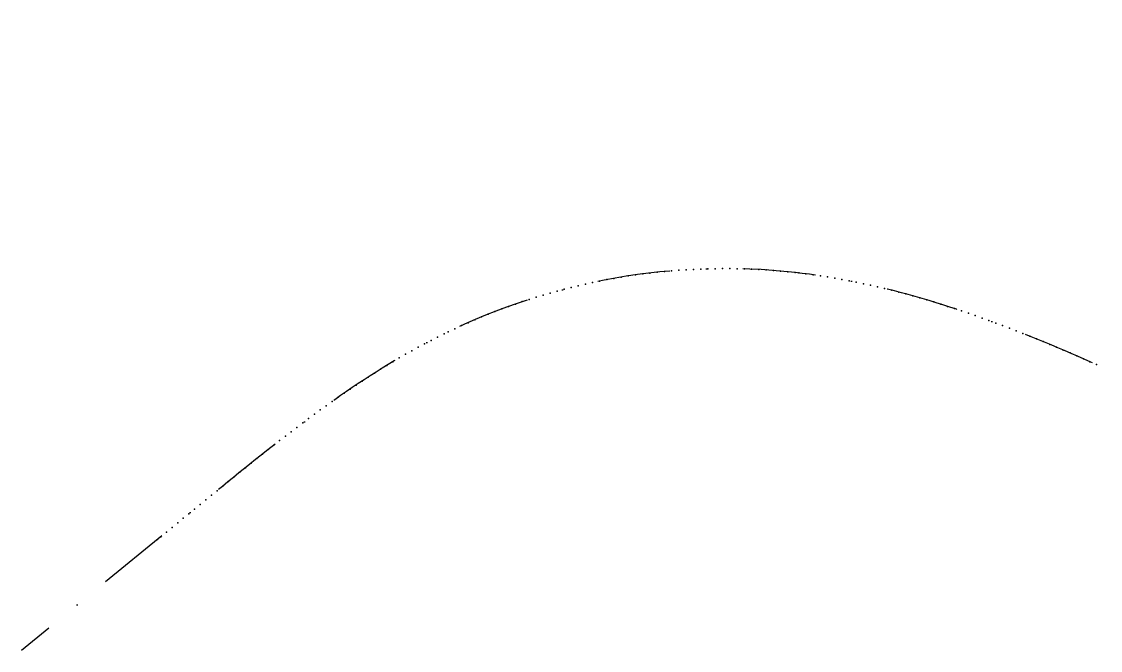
# Model space of a CAD drawing. Header units: metres. Extents: x 645109 to 647040, y 990502 to 990982.
# Drawn here: x 645928.2 to 646224.7, y 990569.2 to 990742 of the extents above; entities that cross this region are included whole.
import ezdxf

# ---------------------------------------------------------------- set-up
doc = ezdxf.new("R2010")
doc.units = ezdxf.units.M
doc.header["$LTSCALE"] = 10
doc.header["$PDSIZE"] = 1
doc.linetypes.add('TRAZO_Y_PUNTO', pattern=[1, 0.5, -0.25, 0, -0.25])
doc.layers.add('- 변경 CANT에 따른 이격 교각', color=2, linetype='CONTINUOUS')
doc.layers.add('L53', color=7, linetype='TRAZO_Y_PUNTO')

msp = doc.modelspace()

# ---------------------------------------------------------------- linework, layer by layer
at = {"layer": '- 변경 CANT에 따른 이격 교각', "color": 1}
for p in [(646116.85, 990674.05), (646118.85, 990674.09), (646120.85, 990674.11), (646122.85, 990674.1), (646124.85, 990674.08), (646126.85, 990674.03), (646089.04, 990671.08), (646091.01, 990671.43), (646092.98, 990671.77), (646094.95, 990672.09), (646096.93, 990672.38), (646098.91, 990672.65), (646100.9, 990672.89), (646102.88, 990673.12), (646104.87, 990673.32), (646106.87, 990673.5), (646108.86, 990673.65), (646110.86, 990673.79), (646112.85, 990673.9), (646114.85, 990673.98), (646128.85, 990673.95), (646130.84, 990673.86), (646132.84, 990673.74), (646134.84, 990673.6), (646136.83, 990673.43), (646138.82, 990673.25), (646140.81, 990673.04), (646141.8, 990672.92), (646143.79, 990672.68), (646145.77, 990672.42), (646147.75, 990672.13), (646149.73, 990671.82), (646151.7, 990671.49), (646153.67, 990671.14), (646077.33, 990668.45), (646079.27, 990668.94), (646081.21, 990669.41), (646083.16, 990669.86), (646085.12, 990670.29), (646087.07, 990670.69), (646155.63, 990670.77), (646157.59, 990670.38), (646159.55, 990669.97), (646161.51, 990669.55), (646163.46, 990669.1), (646165.4, 990668.64), (646167.34, 990668.16), (646067.73, 990665.65), (646069.64, 990666.25), (646071.55, 990666.84), (646073.47, 990667.4), (646075.4, 990667.93), (646169.28, 990667.66), (646171.21, 990667.15), (646173.14, 990666.62), (646175.07, 990666.07), (646176.99, 990665.51), (646058.31, 990662.31), (646060.18, 990663.02), (646062.05, 990663.71), (646063.94, 990664.38), (646065.83, 990665.03), (646178.9, 990664.94), (646180.81, 990664.35), (646182.72, 990663.74), (646184.62, 990663.13), (646186.52, 990662.49), (646050.92, 990659.25), (646052.75, 990660.05), (646054.59, 990660.82), (646056.45, 990661.58), (646188.41, 990661.85), (646190.3, 990661.19), (646192.19, 990660.53), (646194.07, 990659.85), (646045.47, 990656.74), (646047.27, 990657.6), (646049.09, 990658.43), (646195.95, 990659.16), (646197.82, 990658.45), (646199.69, 990657.74), (646201.55, 990657.02), (646203.41, 990656.29), (646038.99, 990653.45), (646040.76, 990654.38), (646042.54, 990655.3), (646044.33, 990656.19), (646205.27, 990655.55), (646207.12, 990654.8), (646208.98, 990654.04), (646210.82, 990653.27), (646033.74, 990650.55), (646035.48, 990651.54), (646037.23, 990652.5), (646212.67, 990652.5), (646214.51, 990651.72), (646216.35, 990650.93), (646028.58, 990647.5), (646030.29, 990648.53), (646032.01, 990649.55), (646218.18, 990650.13), (646220.01, 990649.33), (646221.84, 990648.52), (646223.67, 990647.71), (646025.18, 990645.38), (646026.88, 990646.45), (646020.15, 990642.11), (646021.82, 990643.21), (646023.5, 990644.31), (646015.2, 990638.73), (646016.84, 990639.87), (646018.49, 990640.99), (646011.93, 990636.42), (646013.56, 990637.58), (646007.09, 990632.88), (646008.7, 990634.07), (646010.31, 990635.25), (646003.89, 990630.48), (646005.49, 990631.68), (645999.13, 990626.82), (646000.71, 990628.05), (646002.3, 990629.27), (645995.98, 990624.36), (645997.55, 990625.59), (645992.85, 990621.87), (645994.41, 990623.11), (645988.17, 990618.11), (645989.73, 990619.37), (645991.29, 990620.62), (645985.06, 990615.59), (645986.62, 990616.85), (645980.41, 990611.8), (645981.96, 990613.06), (645983.51, 990614.33), (645977.32, 990609.27), (645978.87, 990610.53), (645974.22, 990606.74), (645975.77, 990608), (645969.57, 990602.94), (645971.12, 990604.21), (645972.67, 990605.47), (645966.48, 990600.41), (645968.02, 990601.68), (645965.58, 990599.68)]:
    msp.add_point(p, dxfattribs=at)
at = {"layer": 'L53', "color": 0, "ltscale": 4, "flags": 128}
msp.add_lwpolyline([(647039.99, 990981.58), (647024.45, 990975.55), (647022.66, 990974.86), (647020.88, 990974.17), (647019.1, 990973.48), (647017.32, 990972.78), (647015.53, 990972.08), (647013.75, 990971.39), (647011.97, 990970.69), (647010.19, 990969.98), (647008.42, 990969.28), (647006.64, 990968.56), (647004.87, 990967.85), (647003.09, 990967.13), (647001.32, 990966.4), (646999.55, 990965.67), (646997.79, 990964.94), (646996.03, 990964.2), (646994.27, 990963.45), (646992.51, 990962.69), (646990.75, 990961.93), (646989, 990961.15), (646987.26, 990960.38), (646985.51, 990959.59), (646983.78, 990958.79, 0.012898), (646967.59, 990950.79), (646965.88, 990949.89), (646964.18, 990948.98), (646962.48, 990948.06), (646960.79, 990947.13), (646959.1, 990946.19), (646957.42, 990945.24), (646955.74, 990944.29), (646954.06, 990943.33), (646952.39, 990942.36), (646950.72, 990941.39), (646949.06, 990940.41), (646947.4, 990939.42), (646945.74, 990938.43), (646944.09, 990937.44), (646942.44, 990936.44), (646940.79, 990935.43), (646939.14, 990934.42), (646937.49, 990933.41), (646935.85, 990932.4), (646934.21, 990931.38), (646932.57, 990930.36), (646930.94, 990929.33), (646929.3, 990928.3), (646927.67, 990927.28), (646926.03, 990926.25), (646924.4, 990925.22), (646922.77, 990924.18), (646921.14, 990923.15), (646919.51, 990922.12), (646768.91, 990826.76), (646767.27, 990825.73), (646765.64, 990824.69), (646764, 990823.66), (646762.37, 990822.62), (646760.73, 990821.58), (646759.1, 990820.54), (646757.47, 990819.5), (646755.84, 990818.46), (646754.21, 990817.42), (646752.58, 990816.38), (646750.95, 990815.33), (646749.32, 990814.28), (646747.7, 990813.23), (646746.07, 990812.18), (646744.45, 990811.12), (646742.83, 990810.06), (646741.21, 990809), (646739.6, 990807.93), (646737.99, 990806.86), (646736.38, 990805.78), (646734.77, 990804.71), (646733.16, 990803.62), (646731.56, 990802.54), (646729.96, 990801.45), (646728.37, 990800.35), (646726.78, 990799.25), (646725.19, 990798.14), (646723.6, 990797.03), (646722.02, 990795.92), (646720.45, 990794.79), (646718.87, 990793.66, 0.019286), (646688.49, 990769.93), (646687.01, 990768.68), (646685.54, 990767.42), (646684.07, 990766.16), (646682.61, 990764.89), (646681.15, 990763.62), (646679.7, 990762.34), (646678.25, 990761.06), (646676.8, 990759.77), (646675.36, 990758.48), (646673.92, 990757.19), (646672.49, 990755.89), (646671.05, 990754.59), (646669.62, 990753.28), (646668.2, 990751.97), (646666.78, 990750.66), (646665.35, 990749.35), (646663.94, 990748.03), (646662.52, 990746.71), (646661.11, 990745.39), (646659.69, 990744.06), (646658.28, 990742.74), (646656.88, 990741.41), (646655.47, 990740.08), (646654.06, 990738.75), (646652.66, 990737.42), (646651.26, 990736.09), (646649.85, 990734.75), (646648.45, 990733.42), (646647.05, 990732.08), (646645.65, 990730.75), (646644.25, 990729.41), (646555.98, 990645.25), (646554.55, 990643.88), (646553.12, 990642.52), (646551.69, 990641.16), (646550.26, 990639.8), (646548.83, 990638.45), (646547.39, 990637.09), (646545.96, 990635.74), (646544.52, 990634.39), (646543.07, 990633.05), (646541.62, 990631.71), (646540.17, 990630.37), (646538.71, 990629.04), (646537.25, 990627.72), (646535.78, 990626.4), (646534.31, 990625.09), (646532.83, 990623.78), (646531.34, 990622.49), (646529.85, 990621.2), (646528.35, 990619.92), (646526.84, 990618.65), (646525.32, 990617.39), (646523.79, 990616.14), (646522.26, 990614.9), (646520.71, 990613.67), (646519.16, 990612.46), (646517.59, 990611.26), (646516.02, 990610.07), (646514.43, 990608.89), (646512.84, 990607.73), (646511.23, 990606.59), (646509.61, 990605.46), (646507.98, 990604.35), (646506.34, 990603.25), (646504.69, 990602.17), (646503.03, 990601.11), (646501.35, 990600.07), (646499.66, 990599.05, -0.190504), (646381.36, 990579.82), (646379.43, 990580.25), (646377.51, 990580.71), (646375.6, 990581.19), (646373.69, 990581.68), (646371.78, 990582.2), (646369.89, 990582.74), (646367.99, 990583.3), (646366.11, 990583.88), (646364.23, 990584.47), (646362.35, 990585.09), (646360.48, 990585.72), (646358.62, 990586.36), (646356.76, 990587.02), (646354.9, 990587.69), (646353.05, 990588.38), (646351.21, 990589.09), (646349.37, 990589.8), (646347.54, 990590.53), (646345.71, 990591.26), (646343.88, 990592.01), (646342.06, 990592.77), (646340.24, 990593.54), (646338.43, 990594.32), (646336.62, 990595.1), (646334.81, 990595.89), (646333.01, 990596.69), (646331.21, 990597.5), (646329.41, 990598.31), (646327.62, 990599.13), (646325.82, 990599.95), (646324.03, 990600.78), (646322.24, 990601.61), (646320.45, 990602.44), (646318.67, 990603.28), (646316.88, 990604.12), (646315.09, 990604.96), (646313.31, 990605.79), (646249.09, 990635.97), (646247.29, 990636.81), (646245.5, 990637.65), (646243.71, 990638.5), (646241.91, 990639.34), (646240.11, 990640.18), (646238.32, 990641.02), (646236.52, 990641.85), (646234.72, 990642.68), (646232.92, 990643.52), (646231.12, 990644.34), (646229.31, 990645.17), (646227.51, 990645.99), (646225.7, 990646.8), (646223.89, 990647.61), (646222.08, 990648.42), (646220.27, 990649.22), (646218.45, 990650.02), (646216.63, 990650.8), (646214.81, 990651.59), (646212.98, 990652.36), (646211.16, 990653.13), (646209.33, 990653.89), (646207.49, 990654.65), (646205.65, 990655.39), (646203.81, 990656.13), (646201.97, 990656.86), (646200.12, 990657.57), (646198.27, 990658.28), (646196.41, 990658.98), (646194.55, 990659.67), (646192.69, 990660.35), (646190.82, 990661.01), (646188.95, 990661.67), (646187.08, 990662.31), (646185.19, 990662.94), (646183.31, 990663.55), (646181.42, 990664.16), (646179.53, 990664.75), (646177.63, 990665.32), (646175.73, 990665.88), (646173.82, 990666.43), (646171.91, 990666.96), (646170, 990667.47), (646168.08, 990667.97), (646166.16, 990668.46), (646164.23, 990668.92), (646162.3, 990669.37), (646160.36, 990669.8), (646158.42, 990670.21), (646156.48, 990670.61), (646154.53, 990670.98), (646152.58, 990671.34), (646150.63, 990671.67), (646148.67, 990671.99), (646146.71, 990672.28), (646144.75, 990672.56), (646142.78, 990672.81), (646140.81, 990673.04, 0.14276), (646044.33, 990656.19), (646042.59, 990655.32), (646040.85, 990654.43), (646039.12, 990653.52), (646037.41, 990652.6), (646035.7, 990651.65), (646034, 990650.7), (646032.31, 990649.72), (646030.63, 990648.73), (646028.95, 990647.72), (646027.29, 990646.7), (646025.64, 990645.67), (646023.99, 990644.62), (646022.35, 990643.56), (646020.72, 990642.49), (646019.1, 990641.4), (646017.49, 990640.31), (646015.88, 990639.2), (646014.28, 990638.08), (646012.69, 990636.95), (646011.1, 990635.82), (646009.52, 990634.67), (646007.95, 990633.52), (646006.38, 990632.35), (646004.82, 990631.18), (646003.27, 990630.01), (646001.72, 990628.82), (646000.17, 990627.63), (645998.63, 990626.43), (645997.09, 990625.23), (645995.56, 990624.02), (645994.03, 990622.81), (645992.5, 990621.6), (645990.98, 990620.38), (645989.46, 990619.15), (645987.94, 990617.93), (645986.43, 990616.7), (645984.91, 990615.47), (645983.4, 990614.24), (645981.89, 990613), (645980.38, 990611.77), (645978.87, 990610.53), (645928.22, 990569.15)], format="xyb", dxfattribs=at)

doc.saveas('drawing.dxf')
